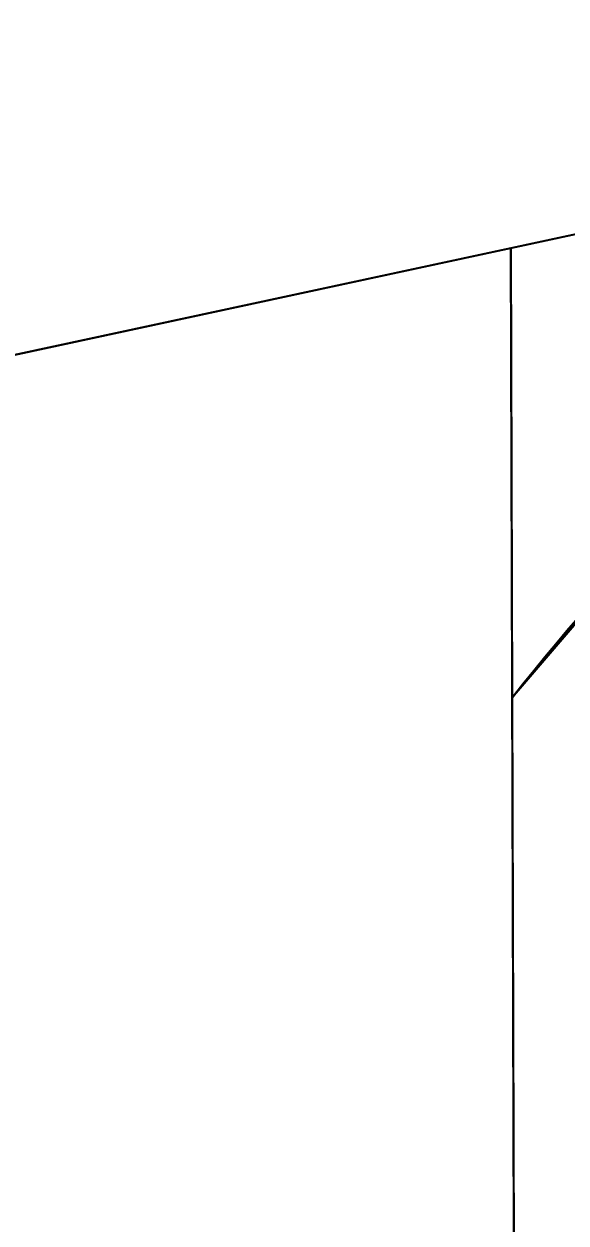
# Model space of a CAD drawing. Header units: millimetres. Extents: x 29397 to 29927, y 26123 to 26652.
# Drawn here: x 29504.54 to 29508.16, y 26362.08 to 26370.08 of the extents above; entities that cross this region are included whole.
import ezdxf

# ---------------------------------------------------------------- set-up
doc = ezdxf.new("R2010")
doc.units = ezdxf.units.MM
doc.header["$LTSCALE"] = 0.3
for name, color, linetype in [('_IndivSubPlot', 180, 'Continuous'), ('_InternalRoad', 3, 'Continuous'), ('_MortgageArea', 147, 'Continuous'), ('_Splay', 90, 'Continuous')]:
    doc.layers.add(name, color=color, linetype=linetype)
doc.styles.add('PreDCRFont', font='ARIALN.TTF')

msp = doc.modelspace()

# ---------------------------------------------------------------- linework, layer by layer
at = {"layer": '_IndivSubPlot'}
msp.add_lwpolyline([(29508.5711, 26366.4855), (29507.7996, 26365.582), (29507.8284, 26356.047)], dxfattribs=at)
at = {"layer": '_InternalRoad'}
for points in [[(29579.1901, 26382.0096), (29579.1512, 26394.5679), (29560.6099, 26388.782), (29544.6462, 26388.782), (29449.6389, 26368.351), (29450.0524, 26356.1656), (29545.9219, 26376.782), (29562.4388, 26376.782)], [(29507.7905, 26368.582), (29495.7982, 26366.0031), (29496.0058, 26297.4807), (29508.0089, 26296.4638)]]:
    msp.add_lwpolyline(points, close=True, dxfattribs=at)
at = {"layer": '_MortgageArea'}
msp.add_lwpolyline([(29536.7409, 26371.8057, 0.183335), (29530.8659, 26373.5443), (29513.6564, 26369.8434, 0.141131), (29507.7996, 26365.582), (29507.8284, 26356.047), (29536.7883, 26356.1347)], format="xyb", close=True, dxfattribs=at)
at = {"layer": '_Splay'}
msp.add_lwpolyline([(29513.6564, 26369.8434), (29507.7905, 26368.582), (29507.7996, 26365.582, -0.141131)], format="xyb", close=True, dxfattribs=at)

# ---------------------------------------------------------------- texts
at = {"layer": '_InternalRoad', "lineweight": 30, "style": 'PreDCRFont'}
msp.add_text('    12 Mts.    WIDE    PROPOSED     ROAD', height=2.7432, rotation=11.8742, dxfattribs=at).set_placement((29462.4357, 26363.7306))

doc.saveas('drawing.dxf')
